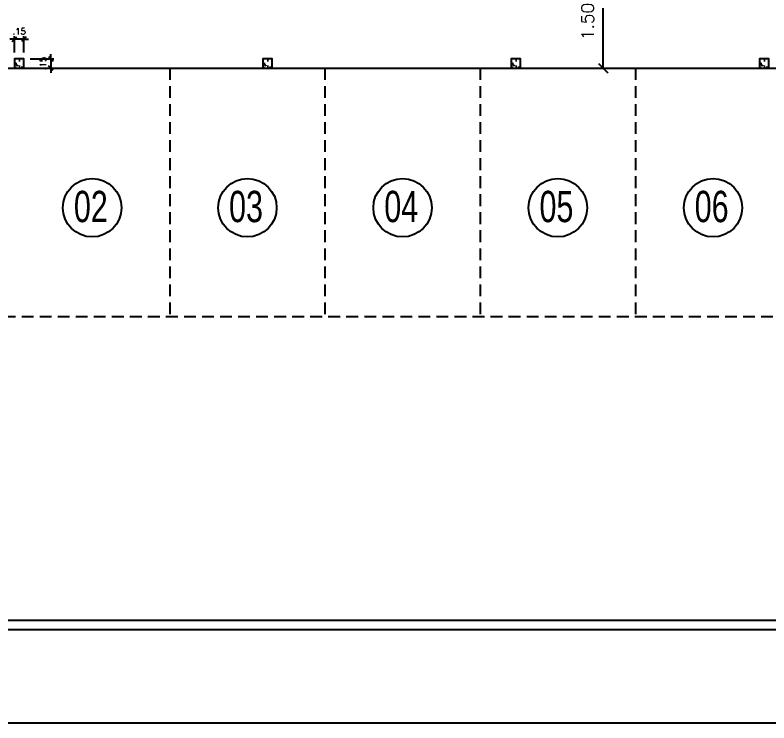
# Model space of a CAD drawing. Header units: millimetres. Extents: x 45003 to 46969, y 6653 to 6979.
# Drawn here: x 45052.37 to 45064.52, y 6703.91 to 6715.31 of the extents above; entities that cross this region are included whole.
import ezdxf

# ---------------------------------------------------------------- set-up
doc = ezdxf.new("R2010")
doc.units = ezdxf.units.MM
doc.linetypes.add('CONTINUO', pattern=[0])
doc.linetypes.add('HIDDEN', pattern=[9.525, 6.35, -3.175])
for name, color, linetype in [('ARQ-ALVENARIA', 4, 'Continuous'), ('ARQ-COTAS', 30, 'Continuous'), ('ARQ-ESTRUTURA', 6, 'Continuous'), ('ARQ-HACHURA', 253, 'Continuous'), ('ARQ-PENA-FINA-CINZA', 8, 'Continuous'), ('ARQ-PROJ-01', 1, 'HIDDEN'), ('meio fio', 2, 'CONTINUO')]:
    doc.layers.add(name, color=color, linetype=linetype)
doc.styles.add('CELIO_COTA', font='technic_.ttf', dxfattribs={"width": 0.85})
doc.styles.add('Romans_Anot', font='romans.shx')
doc.dimstyles.new('Escala 1-100', dxfattribs={"dimtxt": 0.2, "dimasz": 0.15, "dimexe": 0.1, "dimexo": 0.2, "dimgap": 0.15, "dimtad": 1, "dimzin": 4, "dimdsep": 46, "dimtxsty": 'Romans_Anot', "dimblk": 'OBLIQUE', "dimcen": 0.25, "dimclrd": 256, "dimclre": 256, "dimclrt": 2, "dimadec": 0, "dimazin": 0, "dimtfac": 1, "dimtix": 1, "dimtmove": 2, "dimatfit": 3, "dimfxl": 0, "dimlwd": -1, "dimlwe": -1, "dimarcsym": 0})
doc.dimstyles.new('Escala 1-50', dxfattribs={"dimscale": 0.5, "dimtxt": 0.2, "dimasz": 0.15, "dimexe": 0.1, "dimexo": 0.2, "dimgap": 0.15, "dimtad": 1, "dimzin": 4, "dimdsep": 46, "dimtxsty": 'Romans_Anot', "dimblk": 'OBLIQUE', "dimcen": 0.25, "dimclrd": 256, "dimclre": 256, "dimclrt": 2, "dimadec": 0, "dimazin": 0, "dimtfac": 1, "dimtix": 1, "dimtmove": 2, "dimatfit": 3, "dimfxl": 0, "dimlwd": -1, "dimlwe": -1, "dimarcsym": 0})

# ---------------------------------------------------------------- blocks, each defined once
blk = doc.blocks.new('_Oblique')
at = {"color": 0, "linetype": 'ByBlock', "lineweight": -2}
blk.add_line((-0.5, -0.5), (0.5, 0.5), dxfattribs=at)
blk = doc.blocks.new('*D201')
at = {"layer": 'ARQ-COTAS', "transparency": 16777216}
for p, q in [((45061.845, 6714.459), (45061.845, 6715.959)), ((45061.939, 6715.959), (45061.945, 6715.959)), ((45061.939, 6714.459), (45061.945, 6714.459))]:
    blk.add_line(p, q, dxfattribs=at)
at = {"layer": 'Defpoints', "color": 0, "transparency": 16777216}
for p in [(45061.739, 6715.959), (45061.845, 6715.959), (45061.739, 6714.459)]:
    blk.add_point(p, dxfattribs=at)
at = {"layer": 'ARQ-COTAS', "transparency": 16777216, "xscale": 0.15, "yscale": 0.15, "zscale": 0.15}
for p, rotation in [((45061.845, 6715.959), 90), ((45061.845, 6714.459), 270)]:
    blk.add_blockref('_Oblique', p, dxfattribs=dict(at, rotation=rotation))
at = {"layer": 'ARQ-COTAS', "color": 2, "transparency": 16777216, "insert": (45061.595, 6715.209), "char_height": 0.2, "attachment_point": 5, "rotation": 90, "style": 'Romans_Anot'}
blk.add_mtext('1.50', dxfattribs=at)
blk = doc.blocks.new('*D207')
at = {"layer": 'ARQ-COTAS', "transparency": 16777216}
for p, q in [((45052.366, 6714.924), (45052.291, 6714.924)), ((45052.366, 6714.709), (45052.366, 6714.974)), ((45052.516, 6714.924), (45052.366, 6714.924)), ((45052.516, 6714.709), (45052.516, 6714.974)), ((45052.516, 6714.924), (45052.591, 6714.924))]:
    blk.add_line(p, q, dxfattribs=at)
at = {"layer": 'Defpoints', "color": 0, "transparency": 16777216}
for p in [(45052.366, 6714.924), (45052.366, 6714.609), (45052.516, 6714.609)]:
    blk.add_point(p, dxfattribs=at)
at = {"layer": 'ARQ-COTAS', "transparency": 16777216, "xscale": 0.075, "yscale": 0.075, "zscale": 0.075}
blk.add_blockref('_Oblique', (45052.366, 6714.924), dxfattribs=at)
at = {"layer": 'ARQ-COTAS', "transparency": 16777216, "xscale": 0.075, "yscale": 0.075, "zscale": 0.075, "rotation": 180}
blk.add_blockref('_Oblique', (45052.516, 6714.924), dxfattribs=at)
at = {"layer": 'ARQ-COTAS', "color": 2, "transparency": 16777216, "insert": (45052.441, 6715.049), "char_height": 0.1, "attachment_point": 5, "style": 'Romans_Anot'}
blk.add_mtext('.15', dxfattribs=at)
blk = doc.blocks.new('*D208')
at = {"layer": 'ARQ-COTAS', "transparency": 16777216}
for p, q in [((45052.948, 6714.609), (45052.948, 6714.684)), ((45052.616, 6714.609), (45052.998, 6714.609)), ((45052.948, 6714.609), (45052.948, 6714.459)), ((45052.616, 6714.459), (45052.998, 6714.459)), ((45052.948, 6714.459), (45052.948, 6714.384))]:
    blk.add_line(p, q, dxfattribs=at)
at = {"layer": 'Defpoints', "color": 0, "transparency": 16777216}
for p in [(45052.516, 6714.609), (45052.516, 6714.459), (45052.948, 6714.459)]:
    blk.add_point(p, dxfattribs=at)
at = {"layer": 'ARQ-COTAS', "transparency": 16777216, "xscale": 0.075, "yscale": 0.075, "zscale": 0.075}
for p, rotation in [((45052.948, 6714.609), 270), ((45052.948, 6714.459), 90)]:
    blk.add_blockref('_Oblique', p, dxfattribs=dict(at, rotation=rotation))
at = {"layer": 'ARQ-COTAS', "color": 2, "transparency": 16777216, "insert": (45052.823, 6714.534), "char_height": 0.1, "attachment_point": 5, "rotation": 90, "style": 'Romans_Anot'}
blk.add_mtext('.15', dxfattribs=at)

msp = doc.modelspace()

# ---------------------------------------------------------------- hatches: boundary and pattern name
at = {"layer": 'ARQ-HACHURA'}
h = msp.add_hatch(dxfattribs=at)
h.set_pattern_fill('AR-CONC', color=256, scale=0.03, double=1)
h.set_pattern_definition([(50, (45052.36648, 6714.45947), (0.21518, -0.01883), [0.0225, -0.2475]), (355, (45052.36648, 6714.45947), (-0.04163, 0.22566), [0.018, -0.198]), (100.45, (45052.38441, 6714.4579), (0.17355, 0.20683), [0.01912, -0.21034]), (46.18, (45052.36648, 6714.51947), (0.32017, -0.04966), [0.03375, -0.37125]), (96.64, (45052.39316, 6714.51533), (0.2804, 0.29224), [0.02868, -0.31551]), (351.18, (45052.36648, 6714.51947), (0.2804, 0.29224), [0.027, -0.297]), (21, (45052.39648, 6714.50447), (0.17907, -0.12079), [0.0225, -0.2475]), (326, (45052.39648, 6714.50447), (0.073, 0.21755), [0.018, -0.198]), (71.45, (45052.4114, 6714.4944), (0.25207, 0.09676), [0.01912, -0.21034]), (37.5, (45052.36648, 6714.45947), (0.003648, 0.099868), [0, -0.1956, 0, -0.201, 0, -0.19875]), (7.5, (45052.36648, 6714.45947), (0.07892, 0.118324), [0, -0.1146, 0, -0.1911, 0, -0.07575]), (327.5, (45052.29958, 6714.45947), (0.160147, -0.006766), [0, -0.075, 0, -0.234, 0, -0.3105]), (317.5, (45052.26958, 6714.45947), (0.174956, 0.03003), [0, -0.0975, 0, -0.1554, 0, -0.2205])])
h.paths.add_polyline_path([(45052.516, 6714.609), (45052.366, 6714.609), (45052.366, 6714.459), (45052.516, 6714.459)])
h = msp.add_hatch(dxfattribs=at)
h.set_pattern_fill('AR-CONC', color=256, scale=0.03, double=1)
h.set_pattern_definition([(50, (45056.36648, 6714.45947), (0.21518, -0.01883), [0.0225, -0.2475]), (355, (45056.36648, 6714.45947), (-0.04163, 0.22566), [0.018, -0.198]), (100.45, (45056.38441, 6714.4579), (0.17355, 0.20683), [0.01912, -0.21034]), (46.18, (45056.36648, 6714.51947), (0.32017, -0.04966), [0.03375, -0.37125]), (96.64, (45056.39316, 6714.51533), (0.2804, 0.29224), [0.02868, -0.31551]), (351.18, (45056.36648, 6714.51947), (0.2804, 0.29224), [0.027, -0.297]), (21, (45056.39648, 6714.50447), (0.17907, -0.12079), [0.0225, -0.2475]), (326, (45056.39648, 6714.50447), (0.073, 0.21755), [0.018, -0.198]), (71.45, (45056.4114, 6714.4944), (0.25207, 0.09676), [0.01912, -0.21034]), (37.5, (45056.36648, 6714.45947), (0.003648, 0.099868), [0, -0.1956, 0, -0.201, 0, -0.19875]), (7.5, (45056.36648, 6714.45947), (0.07892, 0.118324), [0, -0.1146, 0, -0.1911, 0, -0.07575]), (327.5, (45056.29958, 6714.45947), (0.160147, -0.006766), [0, -0.075, 0, -0.234, 0, -0.3105]), (317.5, (45056.26958, 6714.45947), (0.174956, 0.03003), [0, -0.0975, 0, -0.1554, 0, -0.2205])])
h.paths.add_polyline_path([(45056.516, 6714.609), (45056.366, 6714.609), (45056.366, 6714.459), (45056.516, 6714.459)])
h = msp.add_hatch(dxfattribs=at)
h.set_pattern_fill('AR-CONC', color=256, scale=0.03, double=1)
h.set_pattern_definition([(50, (45060.36648, 6714.45947), (0.21518, -0.01883), [0.0225, -0.2475]), (355, (45060.36648, 6714.45947), (-0.04163, 0.22566), [0.018, -0.198]), (100.45, (45060.38441, 6714.4579), (0.17355, 0.20683), [0.01912, -0.21034]), (46.18, (45060.36648, 6714.51947), (0.32017, -0.04966), [0.03375, -0.37125]), (96.64, (45060.39316, 6714.51533), (0.2804, 0.29224), [0.02868, -0.31551]), (351.18, (45060.36648, 6714.51947), (0.2804, 0.29224), [0.027, -0.297]), (21, (45060.39648, 6714.50447), (0.17907, -0.12079), [0.0225, -0.2475]), (326, (45060.39648, 6714.50447), (0.073, 0.21755), [0.018, -0.198]), (71.45, (45060.4114, 6714.4944), (0.25207, 0.09676), [0.01912, -0.21034]), (37.5, (45060.36648, 6714.45947), (0.003648, 0.099868), [0, -0.1956, 0, -0.201, 0, -0.19875]), (7.5, (45060.36648, 6714.45947), (0.07892, 0.118324), [0, -0.1146, 0, -0.1911, 0, -0.07575]), (327.5, (45060.29958, 6714.45947), (0.160147, -0.006766), [0, -0.075, 0, -0.234, 0, -0.3105]), (317.5, (45060.26958, 6714.45947), (0.174956, 0.03003), [0, -0.0975, 0, -0.1554, 0, -0.2205])])
h.paths.add_polyline_path([(45060.516, 6714.609), (45060.366, 6714.609), (45060.366, 6714.459), (45060.516, 6714.459)])
h = msp.add_hatch(dxfattribs=at)
h.set_pattern_fill('AR-CONC', color=256, scale=0.03, double=1)
h.set_pattern_definition([(50, (45064.36648, 6714.45947), (0.21518, -0.01883), [0.0225, -0.2475]), (355, (45064.36648, 6714.45947), (-0.04163, 0.22566), [0.018, -0.198]), (100.45, (45064.38441, 6714.4579), (0.17355, 0.20683), [0.01912, -0.21034]), (46.18, (45064.36648, 6714.51947), (0.32017, -0.04966), [0.03375, -0.37125]), (96.64, (45064.39316, 6714.51533), (0.2804, 0.29224), [0.02868, -0.31551]), (351.18, (45064.36648, 6714.51947), (0.2804, 0.29224), [0.027, -0.297]), (21, (45064.39648, 6714.50447), (0.17907, -0.12079), [0.0225, -0.2475]), (326, (45064.39648, 6714.50447), (0.073, 0.21755), [0.018, -0.198]), (71.45, (45064.4114, 6714.4944), (0.25207, 0.09676), [0.01912, -0.21034]), (37.5, (45064.36648, 6714.45947), (0.003648, 0.099868), [0, -0.1956, 0, -0.201, 0, -0.19875]), (7.5, (45064.36648, 6714.45947), (0.07892, 0.118324), [0, -0.1146, 0, -0.1911, 0, -0.07575]), (327.5, (45064.29958, 6714.45947), (0.160147, -0.006766), [0, -0.075, 0, -0.234, 0, -0.3105]), (317.5, (45064.26958, 6714.45947), (0.174956, 0.03003), [0, -0.0975, 0, -0.1554, 0, -0.2205])])
h.paths.add_polyline_path([(45064.516, 6714.609), (45064.366, 6714.609), (45064.366, 6714.459), (45064.516, 6714.459)])

# ---------------------------------------------------------------- linework, layer by layer
at = {"layer": 'ARQ-ALVENARIA'}
for p, q in [((45089.366, 6705.559), (45027.016, 6705.559)), ((45089.516, 6705.409), (45026.866, 6705.409))]:
    msp.add_line(p, q, dxfattribs=at)
at = {"layer": 'ARQ-ESTRUTURA'}
for points in [[(45052.366, 6714.459), (45052.516, 6714.459), (45052.516, 6714.609), (45052.366, 6714.609)], [(45056.366, 6714.459), (45056.516, 6714.459), (45056.516, 6714.609), (45056.366, 6714.609)], [(45060.366, 6714.459), (45060.516, 6714.459), (45060.516, 6714.609), (45060.366, 6714.609)], [(45064.366, 6714.459), (45064.516, 6714.459), (45064.516, 6714.609), (45064.366, 6714.609)]]:
    msp.add_lwpolyline(points, close=True, dxfattribs=at)
at = {"layer": 'ARQ-PENA-FINA-CINZA'}
for p, q in [((45044.366, 6714.459), (45088.366, 6714.459)), ((45026.866, 6703.909), (45091.016, 6703.909))]:
    msp.add_line(p, q, dxfattribs=at)
at = {"layer": 'ARQ-PROJ-01', "ltscale": 0.03}
for p, q in [((45054.866, 6714.459), (45054.866, 6710.459)), ((45057.366, 6714.459), (45057.366, 6710.459)), ((45059.866, 6714.459), (45059.866, 6710.459)), ((45062.366, 6714.459), (45062.366, 6710.459)), ((45049.866, 6710.459), (45079.866, 6710.459))]:
    msp.add_line(p, q, dxfattribs=at)
at = {"layer": 'meio fio', "linetype": 'Continuous'}
for centre in [(45053.616, 6712.209), (45056.116, 6712.209), (45058.616, 6712.209), (45061.116, 6712.209), (45063.616, 6712.209)]:
    msp.add_circle(centre, 0.471, dxfattribs=at)

# ---------------------------------------------------------------- texts
at = {"layer": 'meio fio', "linetype": 'Continuous', "char_height": 0.504, "attachment_point": 5, "style": 'CELIO_COTA'}
for s, insert in [('\\A1;02', (45053.594, 6712.225)), ('\\A1;03', (45056.094, 6712.225)), ('\\A1;04', (45058.594, 6712.225)), ('\\A1;05', (45061.094, 6712.225)), ('\\A1;06', (45063.594, 6712.225))]:
    msp.add_mtext(s, dxfattribs=dict(at, insert=insert))

# ---------------------------------------------------------------- dimensions: what is measured, and where the dimension line sits
at = {"layer": 'ARQ-COTAS'}
for p1, p2, distance, dimstyle, picture, middle in [((45061.739, 6714.459), (45061.739, 6715.959), -0.106, 'Escala 1-100', '*D201', (45061.595, 6715.209)), ((45052.516, 6714.609), (45052.366, 6714.609), -0.315, 'Escala 1-50', '*D207', (45052.441, 6715.049)), ((45052.516, 6714.609), (45052.516, 6714.459), 0.431, 'Escala 1-50', '*D208', (45052.823, 6714.534))]:
    dim = msp.add_aligned_dim(p1=p1, p2=p2, distance=distance, dimstyle=dimstyle, dxfattribs=at)
    dim.commit()
    dim.dimension.update_dxf_attribs({"geometry": picture, "text_midpoint": middle})

doc.saveas('drawing.dxf')
